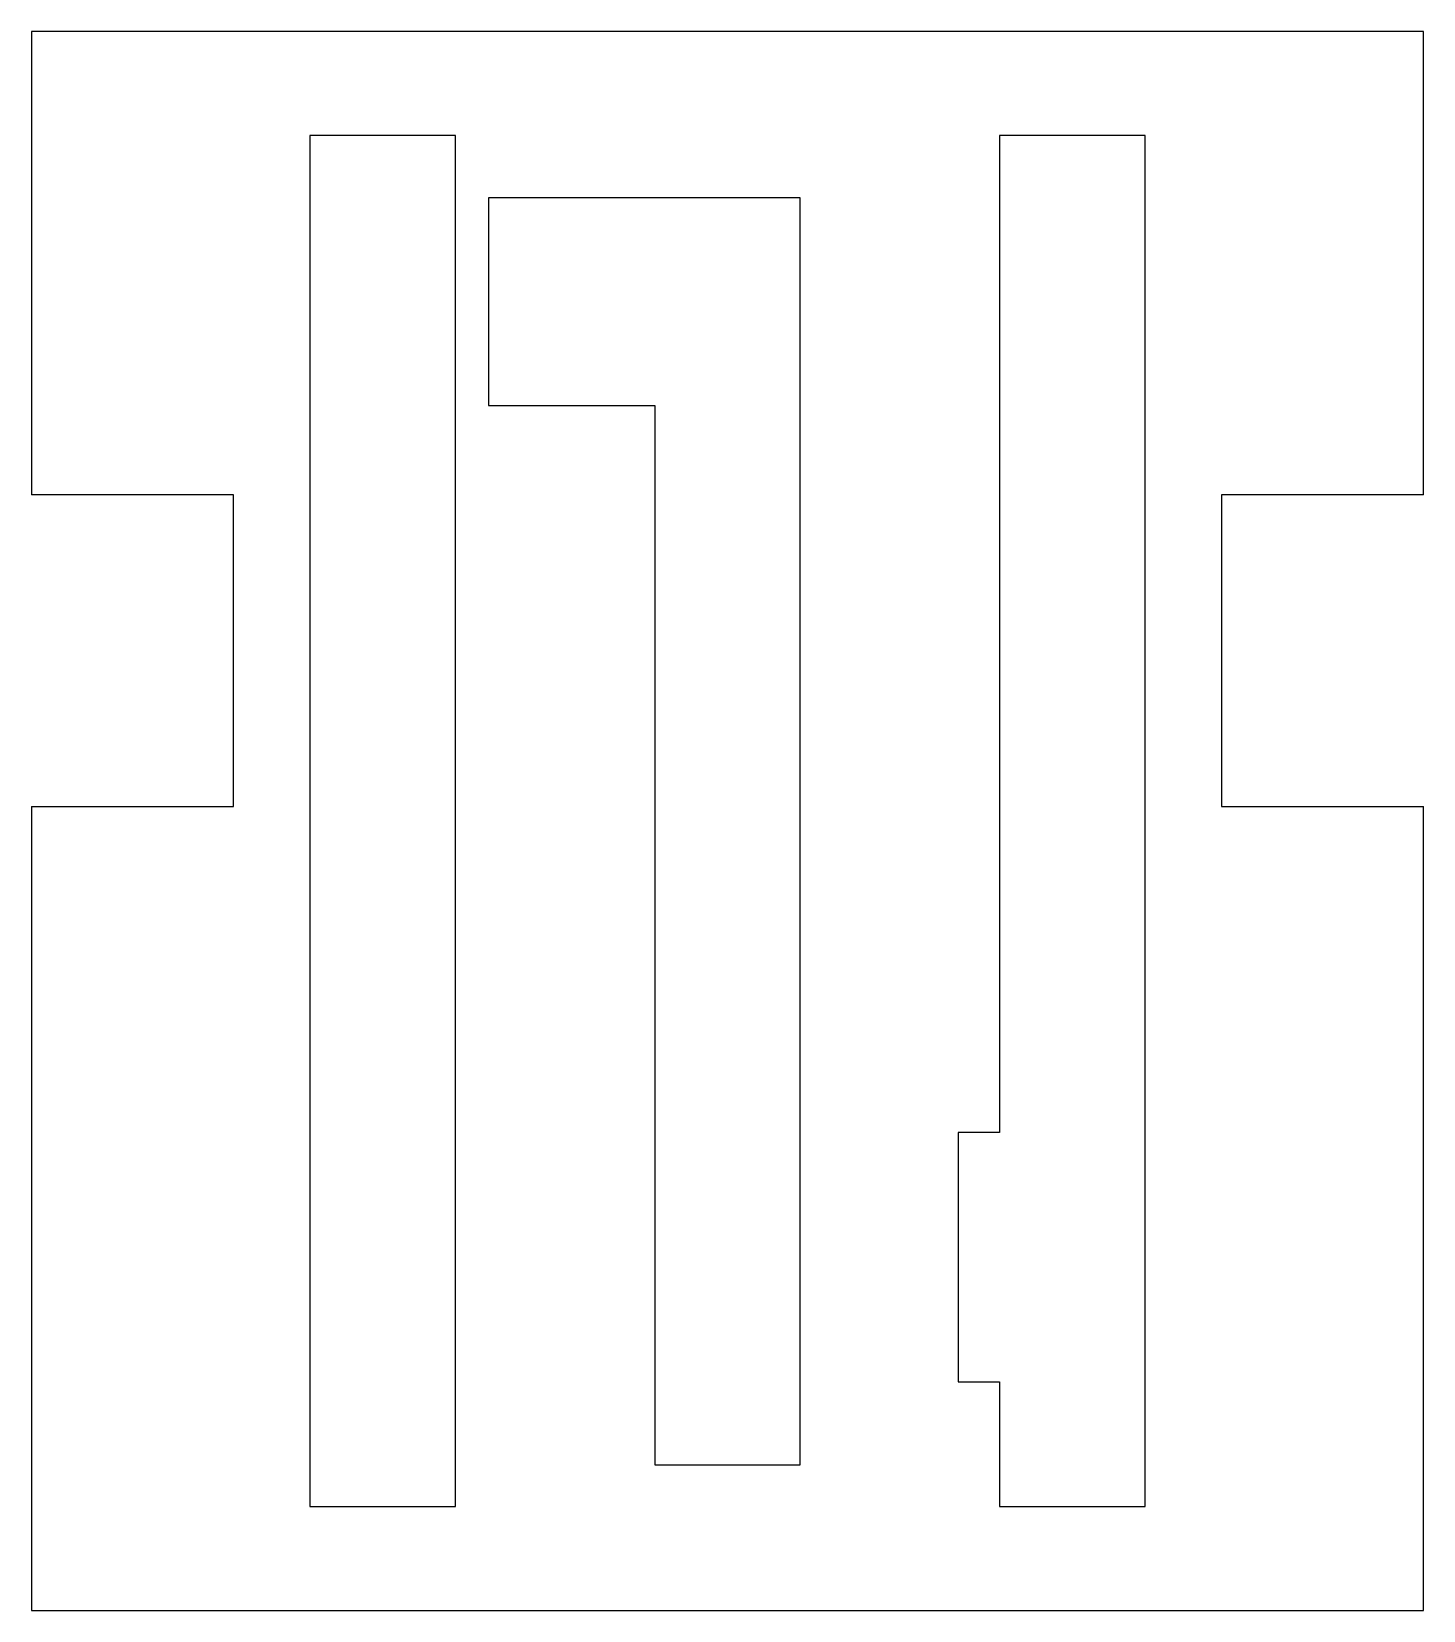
# Model space of a CAD drawing. Header units: millimetres. Extents: x 6006 to 6341, y -8952 to -8572.
import ezdxf

# ---------------------------------------------------------------- set-up
doc = ezdxf.new("R2010")
doc.units = ezdxf.units.MM

msp = doc.modelspace()

# ---------------------------------------------------------------- linework, layer by layer
at = {"color": 7, "linetype": 'Continuous', "lineweight": 25}
for p, q in [((6341.08, -8572.31), (6006.08, -8572.31)), ((6006.08, -8572.31), (6006.08, -8683.81)), ((6341.08, -8683.81), (6341.08, -8572.31)), ((6108.08, -8597.31), (6073.08, -8597.31)), ((6073.08, -8597.31), (6073.08, -8927.31)), ((6108.08, -8927.31), (6108.08, -8597.31)), ((6274.08, -8597.31), (6239.08, -8597.31)), ((6239.08, -8597.31), (6239.08, -8837.31)), ((6274.08, -8927.31), (6274.08, -8597.31)), ((6191.08, -8612.31), (6116.08, -8612.31)), ((6116.08, -8612.31), (6116.08, -8662.31)), ((6191.08, -8917.31), (6191.08, -8612.31)), ((6116.08, -8662.31), (6156.08, -8662.31)), ((6156.08, -8662.31), (6156.08, -8917.31)), ((6054.68, -8683.81), (6006.08, -8683.81)), ((6054.68, -8758.81), (6054.68, -8683.81)), ((6341.08, -8683.81), (6292.48, -8683.81)), ((6292.48, -8683.81), (6292.48, -8758.81)), ((6006.08, -8758.81), (6054.68, -8758.81)), ((6006.08, -8758.81), (6006.08, -8952.31)), ((6292.48, -8758.81), (6341.08, -8758.81)), ((6341.08, -8952.31), (6341.08, -8758.81)), ((6239.08, -8837.31), (6229.08, -8837.31)), ((6229.08, -8837.31), (6229.08, -8897.31)), ((6229.08, -8897.31), (6239.08, -8897.31)), ((6239.08, -8897.31), (6239.08, -8927.31)), ((6156.08, -8917.31), (6191.08, -8917.31)), ((6073.08, -8927.31), (6108.08, -8927.31)), ((6239.08, -8927.31), (6274.08, -8927.31)), ((6006.08, -8952.31), (6341.08, -8952.31))]:
    msp.add_line(p, q, dxfattribs=at)

doc.saveas('drawing.dxf')
